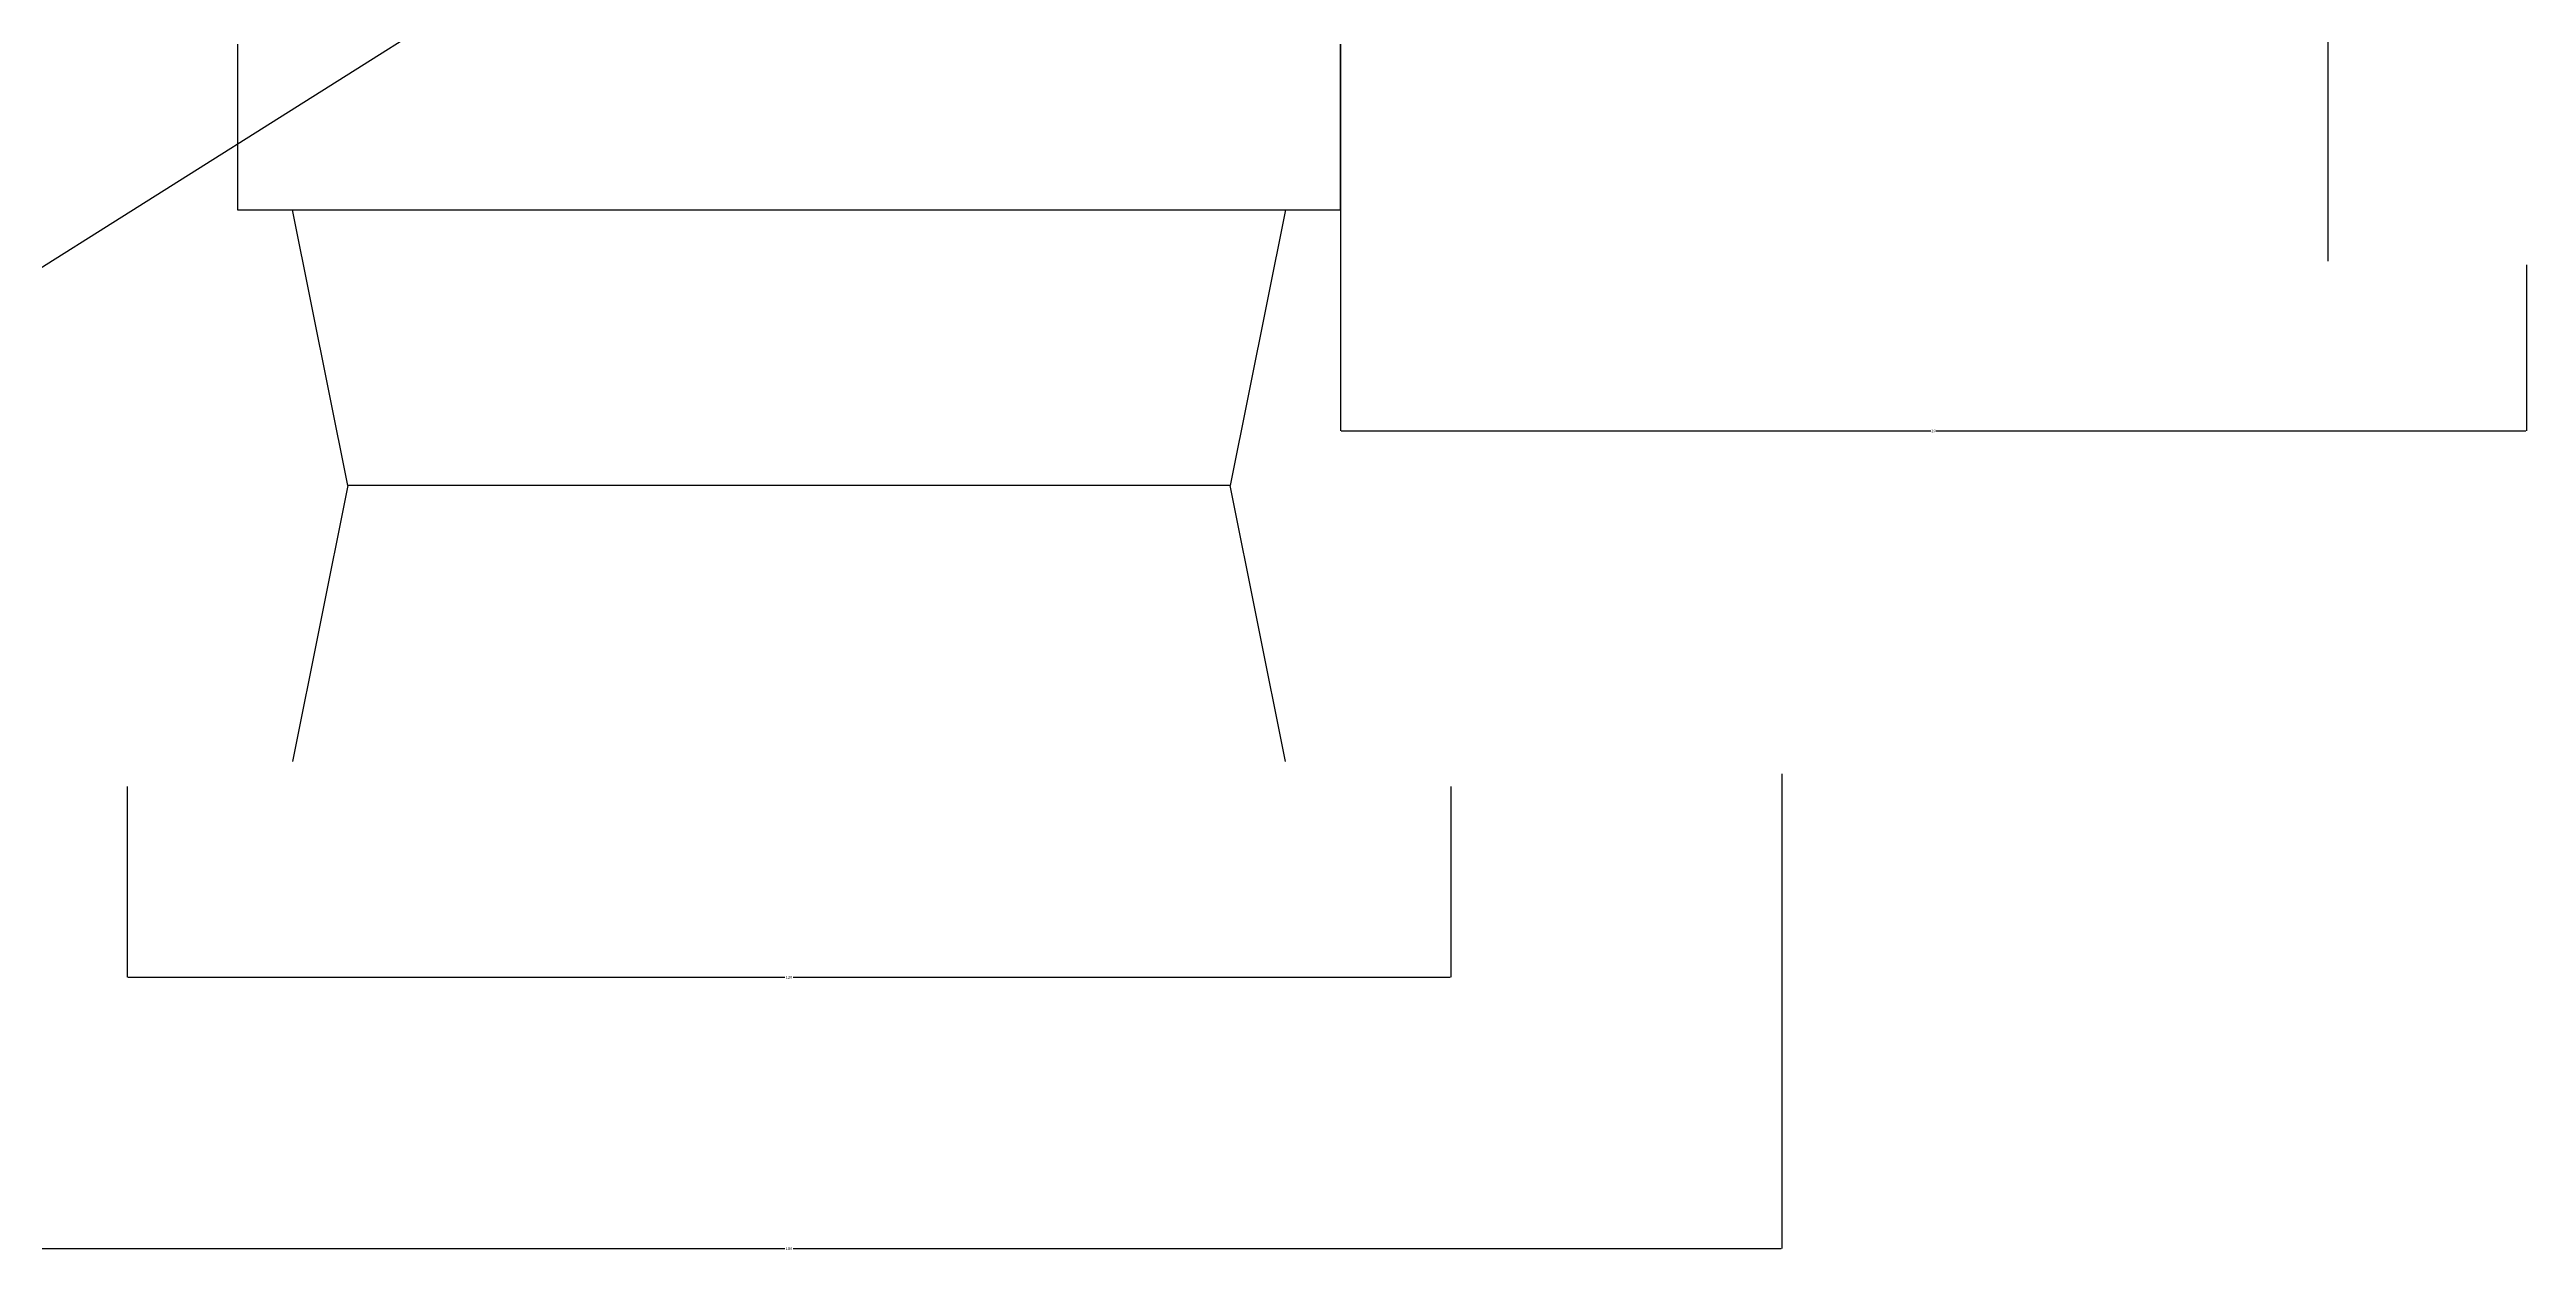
# Model space of a CAD drawing. Header units: metres. Extents: x -1 to 5294, y 0 to 7029.
# Drawn here: x 4380 to 5278, y 3569 to 4004 of the extents above; entities that cross this region are included whole.
import ezdxf

# ---------------------------------------------------------------- set-up
doc = ezdxf.new("R2010")
doc.units = ezdxf.units.M
doc.layers.add('3', color=3, linetype='Continuous')
doc.layers.add('DIM', color=3, linetype='Continuous')
doc.dimstyles.get("Standard").update_dxf_attribs({"dimtxt": 2.5, "dimasz": 2.5, "dimexe": 1.25, "dimexo": 0.625, "dimtad": 1, "dimcen": 2.5, "dimazin": 3, "dimtfac": 1, "dimtmove": 0, "dimatfit": 3})

# ---------------------------------------------------------------- blocks, each defined once
blk = doc.blocks.new('*D52')
for p, q in [((4287.7, 3741.31), (4287.7, 3569.2)), ((5007.7, 3741.31), (5007.7, 3569.2)), ((4287.95, 3569.2), (4646.2, 3569.2)), ((4649.2, 3569.2), (5007.45, 3569.2))]:
    blk.add_line(p, q)
at = {"layer": 'Defpoints'}
for p in [(4287.7, 3741.31), (5007.7, 3741.31), (4287.7, 3569.2)]:
    blk.add_point(p, dxfattribs=at)
at = {"layer": 'DIM', "insert": (4647.7, 3569.2), "char_height": 1, "attachment_point": 5}
blk.add_mtext('180', dxfattribs=at)
blk = doc.blocks.new('*D53')
for p, q in [((4407.7, 3736.8), (4407.7, 3667.58)), ((4887.7, 3736.8), (4887.7, 3667.58)), ((4407.95, 3667.58), (4646.2, 3667.58)), ((4649.2, 3667.58), (4887.45, 3667.58))]:
    blk.add_line(p, q)
at = {"layer": 'Defpoints'}
for p in [(4407.7, 3736.8), (4887.7, 3736.8), (4407.7, 3667.58)]:
    blk.add_point(p, dxfattribs=at)
at = {"layer": 'DIM', "insert": (4647.7, 3667.58), "char_height": 1, "attachment_point": 5}
blk.add_mtext('120', dxfattribs=at)
blk = doc.blocks.new('*D61')
for p, q in [((4847.7, 4005.84), (4847.7, 3865.68)), ((5277.75, 3925.84), (5277.75, 3865.68)), ((4847.95, 3865.68), (5061.725, 3865.68)), ((5063.725, 3865.68), (5277.5, 3865.68))]:
    blk.add_line(p, q)
at = {"layer": 'Defpoints'}
for p in [(4847.7, 4005.84), (5277.75, 3925.84), (4847.7, 3865.68)]:
    blk.add_point(p, dxfattribs=at)
at = {"layer": 'DIM', "insert": (5062.725, 3865.68), "char_height": 1, "attachment_point": 5}
blk.add_mtext('20', dxfattribs=at)

msp = doc.modelspace()

# ---------------------------------------------------------------- linework, layer by layer
at = {"layer": '3'}
for p, q in [((5205.73, 4328.57), (5205.73, 3927.15)), ((4487.7, 3845.84), (4467.7, 3745.84)), ((4827.7, 3745.84), (4807.7, 3845.84))]:
    msp.add_line(p, q, dxfattribs=at)
for points in [[(4447.7, 4005.84), (4447.7, 3945.84), (4847.7, 3945.84), (4847.7, 4005.84)], [(4827.7, 3945.84), (4807.7, 3845.84), (4487.7, 3845.84), (4467.7, 3945.84)]]:
    msp.add_lwpolyline(points, dxfattribs=at)

# ---------------------------------------------------------------- dimensions: what is measured, and where the dimension line sits
at = {"layer": 'DIM'}
for base, p1, p2, text, picture, middle in [((4847.7, 3865.68), (4847.7, 4005.84), (5277.75, 3925.84), '20', '*D61', (5062.725, 3865.68)), ((4287.7, 3569.2), (4287.7, 3741.31), (5007.7, 3741.31), '180', '*D52', (4647.7, 3569.2)), ((4407.7, 3667.58), (4407.7, 3736.8), (4887.7, 3736.8), '120', '*D53', (4647.7, 3667.58))]:
    dim = msp.add_linear_dim(base=base, p1=p1, p2=p2, text=text, dimstyle='Standard', dxfattribs=at)
    dim.commit()
    dim.dimension.update_dxf_attribs({"geometry": picture, "text_midpoint": middle})

# ---------------------------------------------------------------- leaders
msp.add_leader([(4645.09, 4093.94), (4083.79, 3740.45)], dimstyle='Standard', dxfattribs=at)

doc.saveas('drawing.dxf')
